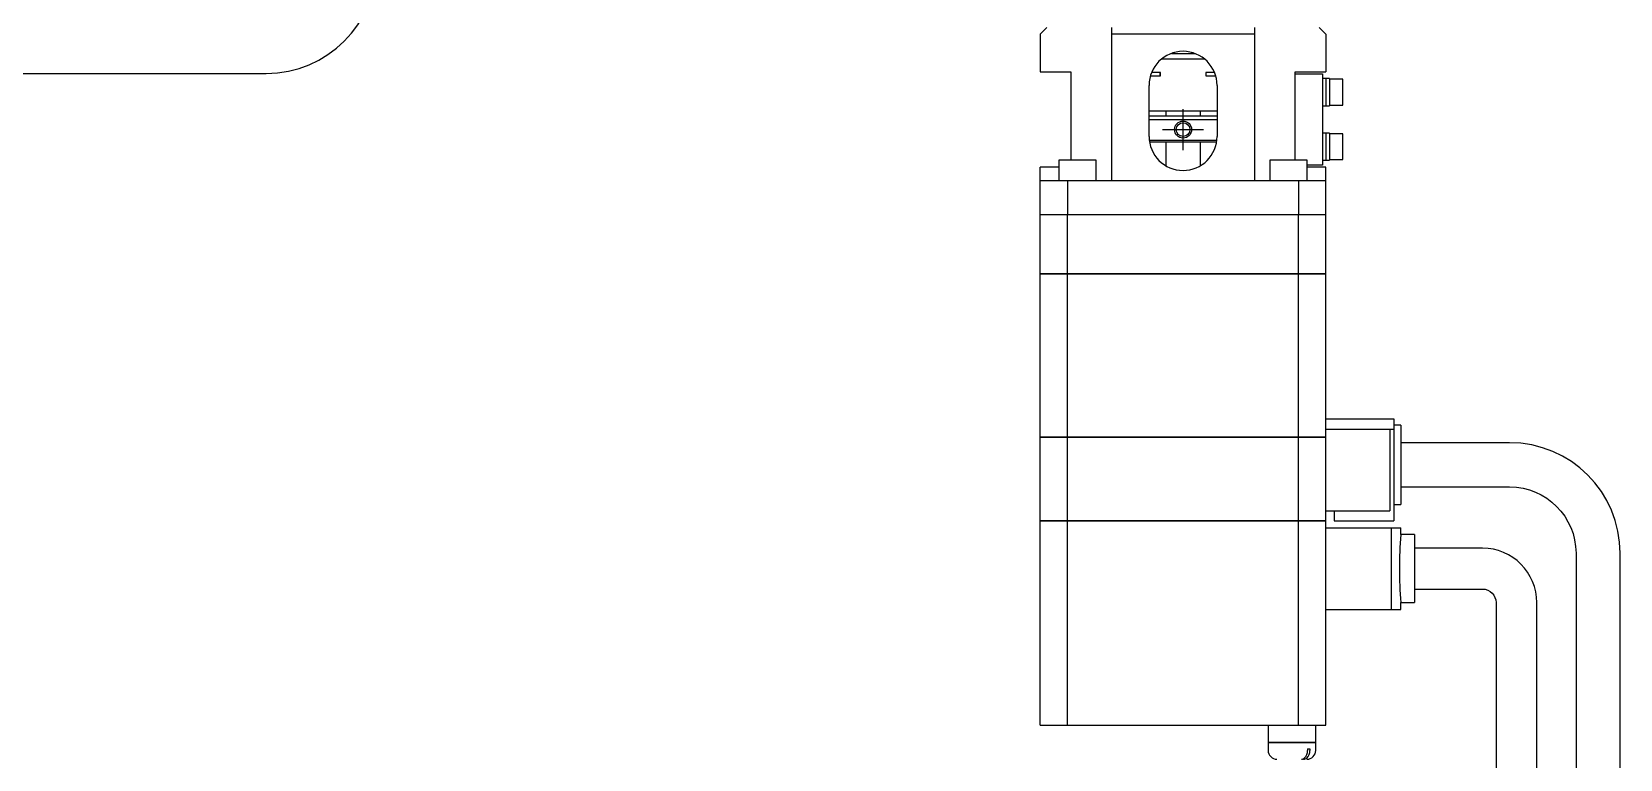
# Model space of a CAD drawing. Extents: x 0 to 864, y -8 to 489.
# Drawn here: x 180.7 to 414.1, y 213.1 to 320 of the extents above; entities that cross this region are included whole.
import ezdxf

# ---------------------------------------------------------------- set-up
doc = ezdxf.new("R2010")
doc.units = 0
doc.header["$LTSCALE"] = 0.5
doc.linetypes.add('CENTER', pattern=[50.8, 31.75, -6.35, 6.35, -6.35])
for name, color, linetype in [('MSM_CENTER', 1, 'CENTER'), ('MSM_CONTINUOUS', 7, 'CONTINUOUS'), ('MSM_NARROW', 5, 'CONTINUOUS')]:
    doc.layers.add(name, color=color, linetype=linetype)

msp = doc.modelspace()

# ---------------------------------------------------------------- linework, layer by layer
at = {"layer": 'MSM_CENTER'}
for p, q in [((349.88, 302.61), (349.88, 308.61)), ((346.88, 305.61), (352.88, 305.61))]:
    msp.add_line(p, q, dxfattribs=at)
at = {"layer": 'MSM_CONTINUOUS'}
for p, q in [((329.88, 320.61), (328.88, 319.61)), ((339.38, 320.61), (339.38, 298.11)), ((360.38, 320.61), (360.38, 298.11)), ((370.88, 319.61), (369.88, 320.61)), ((328.88, 319.61), (328.88, 314.11)), ((360.38, 319.61), (339.38, 319.61)), ((370.88, 319.61), (370.88, 314.11)), ((346.75, 316.01), (353.01, 316.01)), ((348.17, 316.81), (351.59, 316.81)), ((348.63, 316.81), (348.63, 316.95)), ((351.13, 316.95), (351.13, 316.81)), ((128.13, 313.86), (215.13, 313.86)), ((328.88, 314.11), (333.38, 314.11)), ((333.38, 314.11), (333.38, 301.11)), ((345.08, 313.51), (346.55, 313.51)), ((346.55, 314.01), (345.25, 314.01)), ((346.53, 313.51), (346.53, 314.01)), ((346.55, 313.51), (346.55, 314.01)), ((354.5, 314.01), (353.21, 314.01)), ((353.21, 314.01), (353.21, 313.51)), ((353.21, 313.51), (354.68, 313.51)), ((353.23, 314.01), (353.23, 313.51)), ((366.38, 314.11), (370.88, 314.11)), ((366.38, 301.11), (366.38, 314.11)), ((366.38, 313.81), (370.38, 313.81)), ((370.38, 313.81), (370.38, 300.41)), ((371.38, 313.11), (370.38, 313.11)), ((370.88, 313.11), (370.88, 309.11)), ((371.38, 313.11), (371.38, 309.11)), ((373.38, 313.01), (371.38, 313.01)), ((373.38, 309.21), (373.38, 313.01)), ((344.88, 304.61), (344.88, 312.11)), ((354.88, 312.11), (354.88, 304.61)), ((354.88, 308.31), (344.88, 308.31)), ((347.38, 307.61), (347.38, 308.31)), ((352.38, 308.31), (352.38, 307.61)), ((370.38, 309.11), (371.38, 309.11)), ((371.38, 309.21), (373.38, 309.21)), ((344.88, 307.61), (354.88, 307.61)), ((344.88, 307.11), (354.88, 307.11)), ((354.84, 304.01), (344.92, 304.01)), ((344.94, 303.81), (354.82, 303.81)), ((347.38, 300.28), (347.38, 303.81)), ((352.38, 303.81), (352.38, 300.28)), ((371.38, 305.11), (370.38, 305.11)), ((370.88, 305.11), (370.88, 301.11)), ((371.38, 305.11), (371.38, 301.11)), ((373.38, 305.01), (371.38, 305.01)), ((373.38, 301.21), (373.38, 305.01)), ((371.38, 301.21), (373.38, 301.21)), ((328.88, 284.41), (328.88, 300.11)), ((331.63, 300.11), (328.88, 300.11)), ((337.13, 301.11), (331.63, 301.11)), ((331.63, 301.11), (331.63, 298.11)), ((337.13, 298.11), (337.13, 301.11)), ((368.13, 301.11), (362.63, 301.11)), ((362.63, 301.11), (362.63, 298.11)), ((368.13, 298.11), (368.13, 301.11)), ((370.38, 300.41), (368.13, 300.41)), ((370.88, 300.11), (368.13, 300.11)), ((370.38, 301.11), (371.38, 301.11)), ((370.88, 284.41), (370.88, 300.11)), ((328.88, 298.11), (370.88, 298.11)), ((332.88, 298.11), (332.88, 293.11)), ((366.88, 293.11), (366.88, 298.11)), ((370.88, 293.11), (328.88, 293.11)), ((332.91, 284.41), (332.91, 293.11)), ((366.85, 284.41), (366.85, 293.11)), ((370.88, 284.41), (328.88, 284.41)), ((328.88, 260.41), (328.88, 284.36)), ((370.88, 284.36), (328.88, 284.36)), ((328.93, 284.36), (328.93, 284.41)), ((332.91, 260.41), (332.91, 284.36)), ((333.17, 284.36), (333.17, 284.41)), ((366.59, 284.36), (366.59, 284.41)), ((366.85, 260.41), (366.85, 284.36)), ((370.83, 284.36), (370.83, 284.41)), ((370.88, 248.11), (370.88, 284.36)), ((370.88, 263.11), (380.88, 263.11)), ((370.88, 261.61), (380.88, 261.61)), ((380.28, 261.61), (380.28, 249.61)), ((380.88, 263.11), (380.88, 248.11)), ((381.88, 262.18), (380.88, 262.18)), ((381.88, 262.18), (381.88, 250.54)), ((370.88, 260.41), (328.88, 260.41)), ((328.88, 248.11), (328.88, 260.36)), ((370.88, 260.36), (328.88, 260.36)), ((328.93, 260.36), (328.93, 260.41)), ((332.91, 248.11), (332.91, 260.36)), ((333.17, 260.36), (333.17, 260.41)), ((366.59, 260.36), (366.59, 260.41)), ((366.85, 248.11), (366.85, 260.36)), ((370.83, 260.36), (370.83, 260.41)), ((397.88, 259.61), (381.88, 259.61)), ((381.88, 253.11), (397.88, 253.11)), ((380.88, 250.54), (381.88, 250.54)), ((370.88, 248.11), (328.88, 248.11)), ((328.88, 218.11), (328.88, 248.06)), ((370.88, 248.06), (328.88, 248.06)), ((328.93, 248.06), (328.93, 248.11)), ((332.91, 218.11), (332.91, 248.06)), ((333.17, 248.06), (333.17, 248.11)), ((366.59, 248.06), (366.59, 248.11)), ((366.85, 218.11), (366.85, 248.06)), ((370.83, 248.06), (370.83, 248.11)), ((370.88, 249.61), (380.28, 249.61)), ((370.88, 218.11), (370.88, 248.06)), ((372.08, 249.61), (372.08, 248.11)), ((372.08, 248.11), (380.88, 248.11)), ((370.88, 247.11), (381.87, 247.11)), ((380.45, 247.11), (380.45, 235.11)), ((381.87, 246.11), (381.87, 247.11)), ((383.88, 246.11), (381.87, 246.11)), ((383.88, 246.11), (383.88, 236.11)), ((393.88, 244.11), (383.88, 244.11)), ((407.63, 243.36), (407.63, 156.36)), ((414.13, 156.36), (414.13, 243.36)), ((381.87, 235.11), (381.87, 236.11)), ((381.87, 236.11), (383.88, 236.11)), ((383.88, 238.11), (393.88, 238.11)), ((395.88, 236.11), (395.88, 141.11)), ((401.88, 141.11), (401.88, 236.11)), ((370.88, 235.11), (381.87, 235.11)), ((328.88, 218.11), (370.88, 218.11)), ((362.38, 218.11), (362.38, 215.61)), ((369.38, 215.61), (369.38, 218.11)), ((362.38, 215.61), (369.38, 215.61)), ((362.38, 215.56), (362.38, 214.41)), ((362.38, 215.56), (369.38, 215.56)), ((362.43, 215.61), (362.43, 215.56)), ((369.33, 215.56), (369.33, 215.61)), ((369.38, 214.41), (369.38, 215.56)), ((368.17, 214.61), (368.53, 214.61)), ((368.17, 214.61), (368.17, 214.41)), ((368.53, 214.61), (368.53, 214.41))]:
    msp.add_line(p, q, dxfattribs=at)
msp.add_circle((349.88, 305.61), 1.01, dxfattribs=at)
for centre, radius, start, end in [((215.13, 330.11), 16.25, 270, 0), ((349.88, 312.11), 5, 0, 180), ((349.88, 304.61), 5, 180, 0), ((397.88, 243.36), 16.25, 0, 90), ((441.67, 241.11), 60, 175.2198, 184.7802), ((393.88, 236.11), 8, 0, 90), ((363.68, 214.41), 1.3, 180, 270), ((367.23, 213.86), 0.754, 275.8166, 311.8939), ((367.58, 213.86), 0.751, 271.7681, 308.8955), ((366.79, 214.32), 1.39, 312.8199, 3.04), ((367.12, 214.33), 1.41, 311.3743, 2.8178), ((368.08, 214.41), 1.3, 270, 0)]:
    msp.add_arc(centre, radius, start, end, dxfattribs=at)
at = {"layer": 'MSM_CONTINUOUS', "extrusion": (0, 0, -1)}
for centre, radius in [((-397.88, 243.36), 9.75), ((-393.88, 236.11), 2)]:
    msp.add_arc(centre, radius, 90, 180, dxfattribs=at)
at = {"layer": 'MSM_NARROW'}
msp.add_circle((349.88, 305.61), 1.25, dxfattribs=at)

doc.saveas('drawing.dxf')
